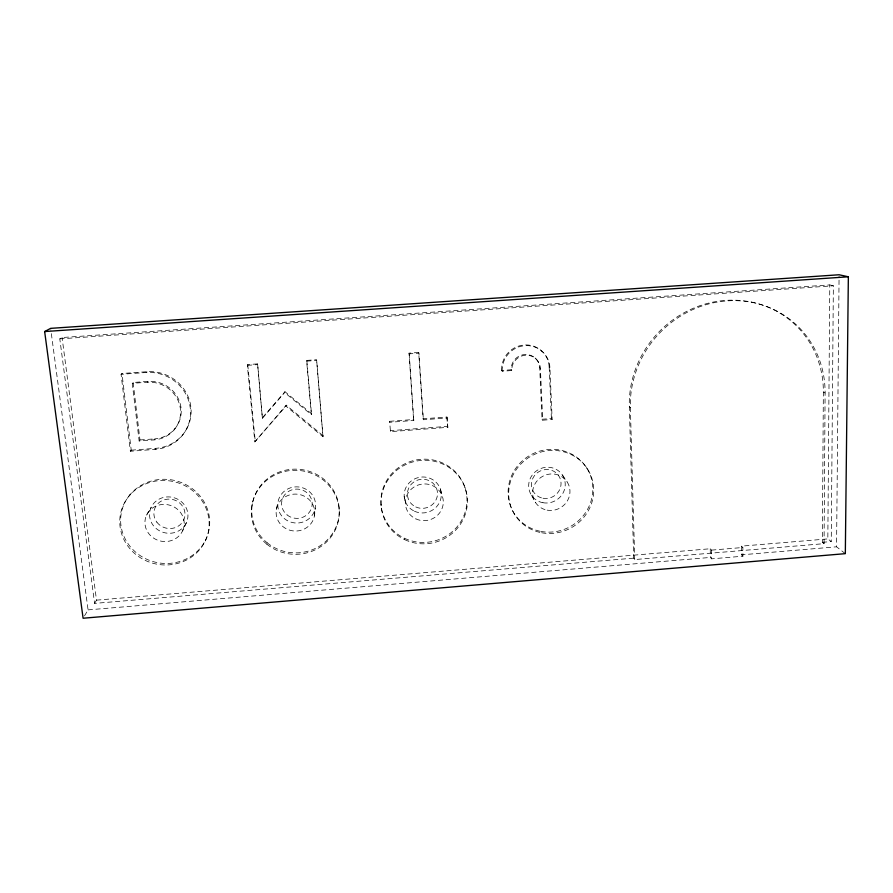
<?xml version="1.0" encoding="UTF-8"?>
<svg xmlns="http://www.w3.org/2000/svg" width="893" height="893" viewBox="0 0 893 893"><rect width="100%" height="100%" fill="white"/><g stroke="black" fill="none" stroke-linecap="round" stroke-linejoin="round"><path stroke-width="0.67" stroke-dasharray="4.46 3.35" d="M824.06 543.658L822.364 542.308L823.357 392.139A100.329 94.133 -47.3 0 0 725.239 300.428A100.329 94.133 -47.3 0 0 629.319 406.683L633.695 558.147L634.722 559.565L824.06 543.658L825.099 392.965A100.708 94.457 -47.2 0 0 726.645 300.93A100.708 94.457 -47.2 0 0 630.358 407.576L634.722 559.565M829.776 284.912L833.359 285.793L831.249 541.571L827.833 538.903L829.776 284.912L62.075 337.532L59.798 338.871L94.591 603.389L633.695 558.147M845.325 553.66L836.562 546.806L839.074 276.16M339.106 509.144L339.161 507.871M314.436 515.908A19.311 18.474 2.9 0 0 288.874 495.157A19.311 18.474 2.9 0 0 282.969 526.624A19.311 18.474 2.9 0 0 314.436 515.908L315.262 508.229A18.887 18.083 3.3 0 0 290.258 487.902A18.887 18.083 3.3 0 0 284.499 518.721A18.887 18.083 3.3 0 0 315.262 508.229M323.099 435.728L286.184 405.165L285.939 406.069L322.998 436.744L316.613 359.7L306.824 360.392L306.656 361.14L311.322 414.665L284.7 392.552L284.956 391.692L311.478 413.727L311.322 414.665M322.998 436.744L316.613 359.7M276.395 509.334L278.069 501.777M251.993 505.125L252.362 503.853M257.597 363.886L262.397 418.281L257.597 363.886L247.741 364.578L247.339 365.349L254.851 441.879L286.184 405.165M205.29 540.924A44.829 42.138 12.5 0 0 159.802 480.59A44.829 42.138 12.5 0 0 128.279 546.65A44.829 42.138 12.5 0 0 205.29 540.924L205.848 539.528A44.661 41.982 12.5 0 0 160.528 479.396A44.661 41.982 12.5 0 0 129.128 545.221A44.661 41.982 12.5 0 0 205.848 539.528M182.552 530.933A19.702 18.519 12.5 0 0 162.47 504.467A19.702 18.519 12.5 0 0 148.718 533.545A19.702 18.519 12.5 0 0 182.552 530.933L186.313 522.874A19.255 18.128 12.8 0 0 166.701 496.954A19.255 18.128 12.8 0 0 153.228 525.419A19.255 18.128 12.8 0 0 186.313 522.874M94.591 603.389L96.5 600.152L62.075 337.532M146.575 515.116L151.151 507.369M84.522 615.857L88.072 609.886L50.834 329.74M187.117 427.836L187.742 426.843M129.463 495.57L130.311 494.32M173.99 429.979L174.671 428.975M155.092 449.391L155.851 448.319A40.14 38.109 22.4 0 0 190.901 407.141A40.14 38.109 22.4 0 0 146.921 371.722L121.961 373.497L121.068 374.301L130.389 451.255L155.092 449.391A40.297 38.243 22.3 0 0 190.276 408.056A40.297 38.243 22.3 0 0 146.128 372.515L121.068 374.301M153.987 439.903L154.746 438.865A30.105 28.576 22.4 0 0 181.056 407.978A30.105 28.576 22.4 0 0 148.059 381.423L133.113 382.483L132.264 383.32L139.152 441.008L153.987 439.903A30.228 28.688 22.3 0 0 180.397 408.894A30.228 28.688 22.3 0 0 147.267 382.249L132.264 383.32M139.152 441.008L139.967 439.97L133.113 382.483M130.389 451.255L131.238 450.172L121.961 373.497M262.732 417.332L284.956 391.692M262.397 418.281L284.7 392.552M254.851 441.879L285.939 406.069M147.267 382.249L148.059 381.423M146.128 372.515L146.921 371.722M96.5 600.152L710.236 548.76L711.52 550.121L711.654 558.839L742.931 556.205L742.864 547.498L741.458 546.136L827.833 538.903M711.52 550.121L742.864 547.498M822.364 542.308L831.249 541.571M88.072 609.886L710.359 557.444L711.654 558.839M741.458 546.136L741.536 554.821L836.562 546.806M139.967 439.97L154.746 438.865M389.638 421.306L413.559 419.52L413.794 420.469L389.783 422.266L389.638 421.306L390.464 431.654L447.884 427.334L446.935 417.02L423.115 418.806L418.683 352.478L409.016 353.159L413.559 419.52M423.115 418.806L423.382 419.755L447.304 417.957M131.238 450.172L155.851 448.319M447.884 427.334L447.527 426.363L390.319 430.66L390.464 431.654M542.018 419.241L551.405 418.538L552.153 419.476L542.721 420.19L542.018 419.241L539.696 367.715A14.433 14.065 -41.9 0 0 524.76 354.521A14.433 14.065 -41.9 0 0 511.187 369.78L501.665 370.461L502.234 371.231L511.789 370.539A14.489 14.121 -41.9 0 1 525.419 355.224A14.489 14.121 -41.9 0 1 540.399 368.474L542.721 420.19M247.339 365.349L257.229 364.645M306.656 361.14L316.468 360.448M409.016 353.159L409.228 353.862L418.94 353.181L423.382 419.755M59.798 338.871L833.359 285.793M751.359 302.046L752.866 302.56M823.357 392.139L825.099 392.965M629.319 406.683L630.358 407.576M541.493 350.77L542.207 351.462M741.536 554.821L742.931 556.205M501.665 370.461A24.044 23.452 -41.9 0 1 524.291 344.988A24.044 23.452 -41.9 0 1 549.173 367.034L549.921 367.782L552.153 419.476M535.063 357.97L535.755 358.685M539.696 367.715L540.399 368.474M511.187 369.78L511.789 370.539M586.377 467.463L587.248 468.579M562.4 475.009L567.088 481.852M531.558 495.347L535.554 502.636M510.149 504.991L510.729 506.242M418.683 352.478L418.94 353.181M464.818 487.076L465.242 488.27M440.338 488.973L442.325 496.173M404.194 496.497L405.366 503.875M247.741 364.578L255.219 440.841M306.824 360.392L311.478 413.727M381.01 504.545L381.11 505.806M409.228 353.862L413.794 420.469M446.935 417.02L447.527 426.363M549.173 367.034L551.405 418.538M710.236 548.76L710.359 557.444M502.234 371.231A24.144 23.531 -41.9 0 1 524.939 345.669A24.144 23.531 -41.9 0 1 549.921 367.782M267.174 542.788A43.779 41.871 3 0 0 338.581 518.744A43.779 41.871 3 0 0 280.826 471.504A43.779 41.871 3 0 0 267.174 542.788M404.596 538.312A43.132 41.558 -13.5 0 0 466.916 497.702A43.132 41.558 -13.5 0 0 400.31 466.392A43.132 41.558 -13.5 0 0 404.596 538.312M540.924 531.413A42.808 40.944 -29.7 0 0 590.965 477.119A42.808 40.944 -29.7 0 0 519.469 463.69A42.808 40.944 -29.7 0 0 540.924 531.413M415.848 518.878A19.032 18.329 -13.5 0 0 443.263 500.85A19.032 18.329 -13.5 0 0 413.816 487.165A19.032 18.329 -13.5 0 0 415.848 518.878M414.452 511.198A18.608 17.949 -13.3 0 0 441.265 493.561A18.608 17.949 -13.3 0 0 412.454 480.144A18.608 17.949 -13.3 0 0 414.452 511.198M547.163 510.149A18.887 18.061 -29.7 0 0 569.131 486.105A18.887 18.061 -29.7 0 0 537.564 480.322A18.887 18.061 -29.7 0 0 547.163 510.149M542.922 502.714A18.474 17.693 -29.8 0 0 564.409 479.173A18.474 17.693 -29.8 0 0 533.512 473.502A18.474 17.693 -29.8 0 0 542.922 502.714M266.851 544.194A43.947 42.016 2.9 0 0 338.525 520.061A43.947 42.016 2.9 0 0 280.558 472.665A43.947 42.016 2.9 0 0 266.851 544.194M404.786 539.685A43.288 41.703 -13.5 0 0 467.34 498.941A43.288 41.703 -13.5 0 0 400.488 467.519A43.288 41.703 -13.5 0 0 404.786 539.685M541.616 532.753A42.976 41.078 -29.7 0 0 591.847 478.268A42.976 41.078 -29.7 0 0 520.106 464.795A42.976 41.078 -29.7 0 0 541.616 532.753M156.878 522.193A15.594 14.679 12.8 0 0 183.657 520.128A15.594 14.679 12.8 0 0 167.772 499.142A15.594 14.679 12.8 0 0 156.878 522.193M287.033 514.881A15.293 14.645 3.3 0 0 311.936 506.387A15.293 14.645 3.3 0 0 291.687 489.933A15.293 14.645 3.3 0 0 287.033 514.881M415.792 506.945A15.069 14.534 -13.3 0 0 437.481 492.646A15.069 14.534 -13.3 0 0 414.151 481.796A15.069 14.534 -13.3 0 0 415.792 506.945M543 498.249A14.958 14.321 -29.8 0 0 560.38 479.173A14.958 14.321 -29.8 0 0 535.365 474.585A14.958 14.321 -29.8 0 0 543 498.249"/><path stroke-width="1.34" d="M848.35 276.797L845.325 553.66L83.094 618.235L44.65 331.56L50.655 328.356L839.085 274.765L848.35 276.797L44.65 331.56"/></g></svg>
